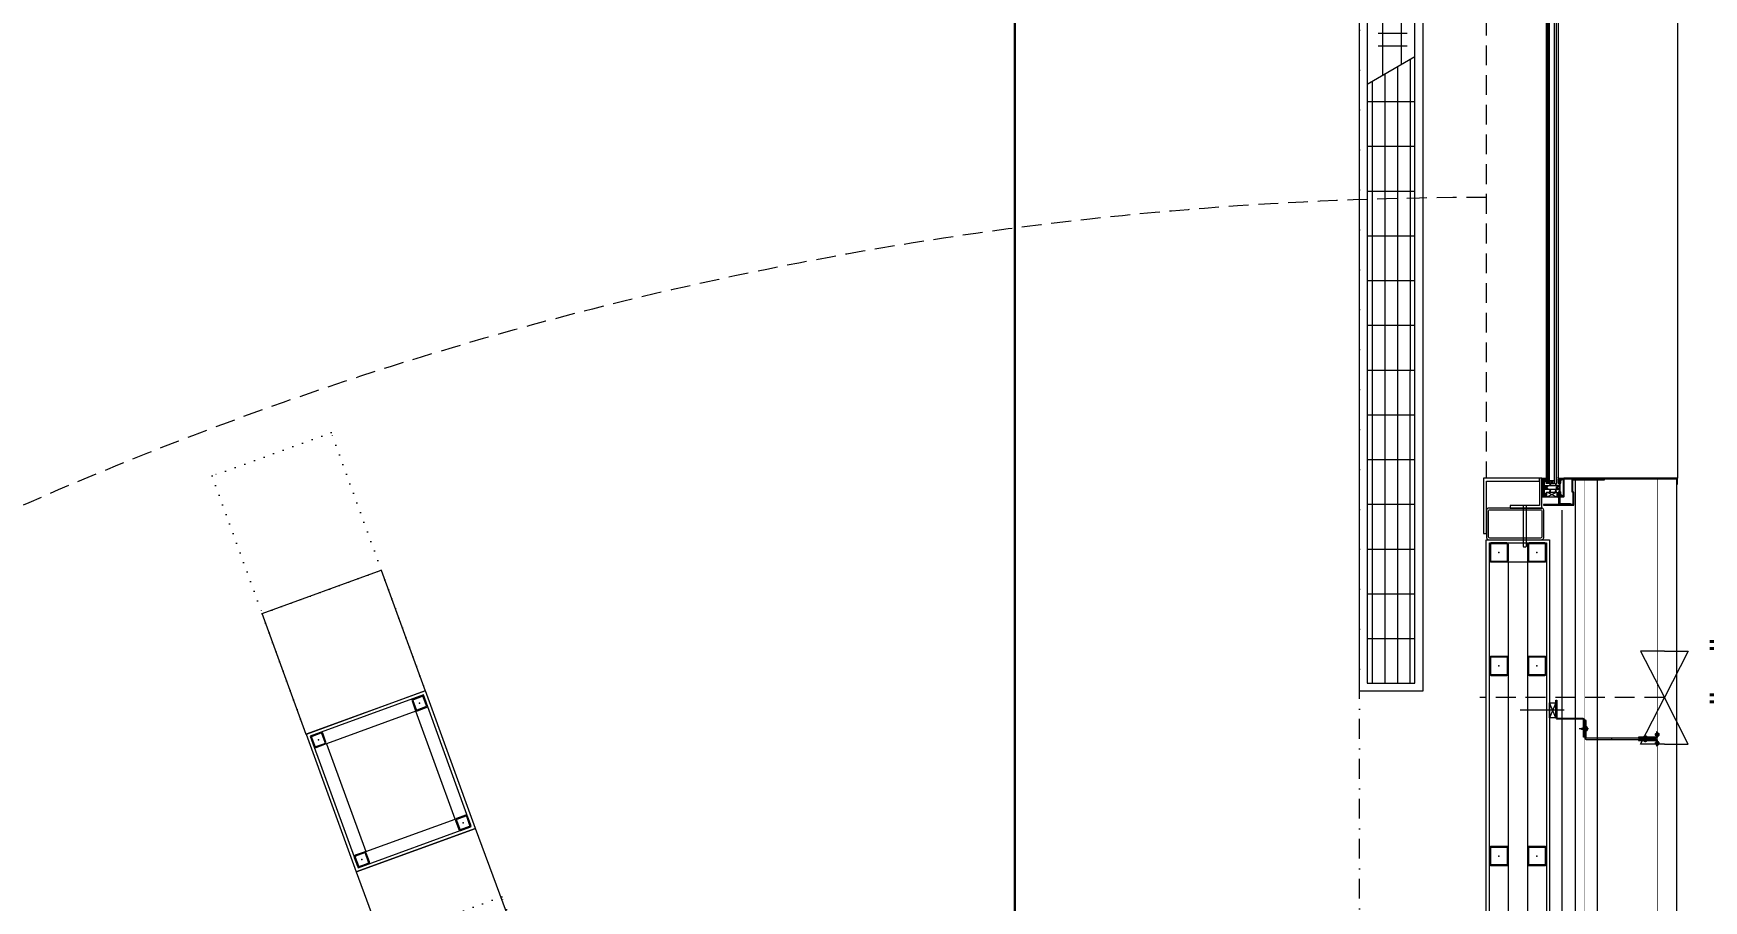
# Model space of a CAD drawing. Extents: x -2050 to 29725, y -1777 to 6820.
# Drawn here: x 10249 to 10776, y 774 to 1048 of the extents above; entities that cross this region are included whole.
import ezdxf

# ---------------------------------------------------------------- set-up
doc = ezdxf.new("R2010")
doc.units = 0
doc.header["$LTSCALE"] = 25
doc.header["$MEASUREMENT"] = 0
for name, pattern in [('DASHDOT2', [0.5, 0.25, -0.125, 0, -0.125]), ('DASHED2', [0.375, 0.25, -0.125]), ('DOT2', [0.125, 0, -0.125]), ('HIDDEN', [0.375, 0.25, -0.125])]:
    doc.linetypes.add(name, pattern=pattern)
doc.layers.get('0').update_dxf_attribs({"color": 9, "lineweight": 9})
for name, color, linetype, lineweight in [('06C', 9, 'Continuous', 9), ('06D', 9, 'Continuous', 9), ('10', 9, 'Continuous', 9), ('11', 9, 'Continuous', 9), ('15', 9, 'Continuous', 9), ('20', 9, 'DOT2', 9), ('21', 9, 'Continuous', 9), ('24', 9, 'DASHDOT2', 9), ('32', 9, 'Continuous', 9), ('33', 9, 'BATTING', 9), ('DATA YER', 30, 'Continuous', 30)]:
    doc.layers.add(name, color=color, linetype=linetype, lineweight=lineweight)
doc.styles.add('MuuM_TEXT-STANDART', font='ARIALN.TTF')
doc.linetypes.add('BATTING', pattern='A,0.0001,-0.1,[134,ltypeshp.shx,S=0.1,R=0,X=-0.1,Y=0],-0.2,[134,ltypeshp.shx,S=0.1,R=180,X=0.1,Y=0],-0.1', length=0.4001)

# ---------------------------------------------------------------- blocks, each defined once
blk = doc.blocks.new('p-konvektor_audi')
for p, q in [((250, 89.48), (0, 89.47)), ((250, 89.47), (0, 89.48)), ((0, 89.48), (0, 69.47)), ((199.29, 85.44), (2.49, 85.42)), ((16.61, 71.95), (16.6, 86.99)), ((30.73, 71.95), (30.72, 86.99)), ((44.85, 71.95), (44.84, 86.99)), ((58.96, 71.95), (58.96, 86.99)), ((73.08, 71.95), (73.08, 86.99)), ((87.2, 71.95), (87.2, 86.99)), ((101.32, 71.95), (101.32, 86.99)), ((115.44, 71.95), (115.44, 86.99)), ((129.56, 71.95), (129.56, 86.99)), ((143.68, 71.95), (143.68, 86.98)), ((157.8, 71.95), (157.8, 86.98)), ((171.92, 71.94), (171.92, 86.98)), ((186.04, 71.94), (186.04, 86.98)), ((191.48, 71.95), (200.19, 86.99)), ((203.55, 84.5), (203.55, 75.36)), ((207.52, 84.5), (207.52, 75.36)), ((211.5, 84.5), (211.5, 75.36)), ((215.48, 84.5), (215.48, 75.36)), ((219.45, 84.5), (219.45, 75.36)), ((223.43, 84.5), (223.43, 75.36)), ((250, 69.47), (250, 89.47)), ((196.99, 81.46), (2.49, 81.45)), ((242.21, 82.69), (197.7, 82.69)), ((242.21, 79.91), (242.21, 82.69)), ((194.68, 77.48), (2.49, 77.47)), ((227.1, 76.72), (194.25, 76.73)), ((0, 69.47), (250, 69.47)), ((192.38, 73.51), (2.49, 73.49))]:
    blk.add_line(p, q)
for points in [[(250, 89.47), (0, 89.47), (0, 69.47), (250, 69.47)], [(247.51, 86.99), (247.51, 71.95), (2.49, 71.95), (2.49, 86.99)]]:
    blk.add_lwpolyline(points, close=True)
for centre in [(230.28, 76.72), (242.21, 76.72)]:
    blk.add_circle(centre, 3.18)
blk = doc.blocks.new('Prf-40x40')
for points in [[(1.5, -2), (-1.5, -2, -0.414214), (-2, -1.5), (-2, 1.5, -0.414214), (-1.5, 2), (1.5, 2, -0.414214), (2, 1.5), (2, -1.5, -0.414214)], [(1.5, -1.7), (-1.5, -1.7, -0.414214), (-1.7, -1.5), (-1.7, 1.5, -0.414214), (-1.5, 1.7), (1.5, 1.7, -0.414214), (1.7, 1.5), (1.7, -1.5, -0.414214)]]:
    blk.add_lwpolyline(points, format="xyb", close=True)
blk.add_point((0, 0))
blk = doc.blocks.new('p-kolon-eğri-3')
blk.add_lwpolyline([(29.51, -35.57), (60.28, -9.97), (86.19, -41.15), (55.45, -66.74)], close=True)
at = {"layer": '06C'}
blk.add_lwpolyline([(115.72, -76.67), (84.96, -102.23), (129.46, -155.33), (160.36, -129.66), (115.72, -76.67)], close=True, dxfattribs=at)
at = {"layer": '06D'}
blk.add_lwpolyline([(62.48, -67.35), (85.61, -95.19), (108.68, -76.02), (85.56, -48.18)], close=True, dxfattribs=at)
at = {"layer": '11'}
for points in [[(55.44, -66.7), (84.96, -102.23), (115.72, -76.67), (86.21, -41.13)], [(56.85, -66.83), (85.09, -100.83), (114.31, -76.54), (86.08, -42.54)]]:
    blk.add_lwpolyline(points, close=True, dxfattribs=at)
at = {"layer": '20', "lineweight": 0}
for points in [[(0, 0), (29.51, -35.53), (60.28, -9.97), (30.77, 25.57)], [(100.08, -119.69), (129.6, -155.22), (160.36, -129.66), (130.85, -94.12)]]:
    blk.add_lwpolyline(points, close=True, dxfattribs=at)
for points in [[(60.28, -9.97), (86.21, -41.13)], [(29.49, -35.55), (55.43, -66.72)]]:
    blk.add_lwpolyline(points, dxfattribs=at)
at = {"layer": '10', "xscale": -0.9999999999999998, "rotation": 129.7265167688524}
for p in [(85.82, -45.36), (59.67, -67.09), (111.51, -76.27), (85.35, -98)]:
    blk.add_blockref('Prf-40x40', p, dxfattribs=at)
blk = doc.blocks.new('*U285')
at = {"layer": '15'}
for p, q in [((-1.47, -18.95), (-178.55, -18.95)), ((-1.47, -19.35), (-178.55, -19.35)), ((-1.47, -19.42), (-178.55, -19.42)), ((-1.47, -19.82), (-178.55, -19.82)), ((-1.47, -21.42), (-178.55, -21.42)), ((-1.47, -22.02), (-178.55, -22.02)), ((-1.47, -22.1), (-178.55, -22.1)), ((-1.47, -22.7), (-178.55, -22.7))]:
    blk.add_line(p, q, dxfattribs=at)
blk = doc.blocks.new('p-profil_bitis')
for p, q in [((-1.5, 2.16), (-3, 5.37)), ((-3, 2.16), (-1.5, 5.37)), ((1.2, 3.05), (2.2, 4.65)), ((2.2, 3.05), (1.2, 4.65))]:
    blk.add_line(p, q)
for points in [[(-2.9, 6.02), (-2.89, 6.01), (-2.88, 6), (-2.88, 6), (-2.87, 6), (-2.48, 6), (-2.47, 6), (-2.46, 6), (-2.46, 6.01), (-2.45, 6.02), (-2.43, 6.06), (-2.41, 6.08), (-2.4, 6.09), (-2.38, 6.09), (-2.37, 6.1), (-2.35, 6.09), (-2.33, 6.09), (-2.32, 6.08), (-2.3, 6.06), (-2.28, 6.01), (-2.27, 6.01), (-2.27, 6), (-2.26, 6), (-2.25, 6), (-1.76, 6), (-1.76, 5.49), (-1.76, 5.48), (-1.77, 5.47), (-1.77, 5.46), (-1.78, 5.46), (-1.79, 5.45), (-1.8, 5.45), (-1.81, 5.45), (-1.82, 5.46), (-1.83, 5.46), (-1.84, 5.47), (-1.89, 5.55), (-1.89, 5.56), (-1.9, 5.57), (-1.9, 5.57), (-1.91, 5.57), (-1.92, 5.57), (-1.93, 5.57), (-1.93, 5.56), (-1.94, 5.55), (-1.99, 5.46), (-1.99, 5.46), (-2, 5.46), (-2, 5.45), (-2.01, 5.45), (-2.02, 5.45), (-2.1, 5.45), (-2.11, 5.45), (-2.12, 5.45), (-2.12, 5.46), (-2.13, 5.46), (-2.13, 5.47), (-2.13, 5.47), (-2.14, 5.48), (-2.14, 5.5), (-2.23, 5.45), (-2.54, 5.45), (-2.62, 5.5), (-2.62, 5.48), (-2.63, 5.47), (-2.63, 5.46), (-2.63, 5.46), (-2.64, 5.45), (-2.65, 5.45), (-2.65, 5.45), (-2.74, 5.45), (-2.75, 5.45), (-2.76, 5.45), (-2.76, 5.46), (-2.77, 5.46), (-2.77, 5.46), (-2.82, 5.55), (-2.83, 5.56), (-2.83, 5.57), (-2.84, 5.57), (-2.85, 5.57), (-2.86, 5.57), (-2.86, 5.57), (-2.87, 5.56), (-2.87, 5.55), (-2.92, 5.47), (-2.93, 5.46), (-2.94, 5.46), (-2.95, 5.45), (-2.96, 5.45), (-2.97, 5.45), (-2.98, 5.46), (-2.99, 5.46), (-2.99, 5.47), (-3, 5.48), (-3, 5.49), (-3, 6.92), (-3, 6.93), (-3, 6.93), (-2.99, 6.94), (-2.99, 6.95), (-2.98, 6.95), (-2.97, 6.95), (-2.37, 6.95), (-2.36, 6.95), (-2.35, 6.95), (-2.35, 6.94), (-2.34, 6.93), (-2.34, 6.93), (-2.34, 6.92), (-2.34, 6.47), (-2.34, 6.44), (-2.32, 6.41), (-2.3, 6.38), (-2.28, 6.37), (-2.25, 6.35), (-2.22, 6.35), (-2.04, 6.35), (-2.03, 6.35), (-2.02, 6.35), (-2.01, 6.36), (-2, 6.37), (-1.99, 6.38), (-1.99, 6.39), (-1.99, 6.4), (-1.99, 6.54), (-2.05, 6.54), (-2.06, 6.54), (-2.08, 6.55), (-2.09, 6.55), (-2.09, 6.56), (-2.1, 6.58), (-2.1, 6.59), (-2.1, 6.6), (-2.1, 6.62), (-2.09, 6.63), (-2.08, 6.65), (-2.07, 6.66), (-2.05, 6.67), (-2.04, 6.68), (-2.02, 6.68), (-1.79, 6.68), (-1.78, 6.68), (-1.78, 6.68), (-1.77, 6.67), (-1.76, 6.66), (-1.76, 6.66), (-1.76, 6.65), (-1.76, 6.4), (-0.65, 6.4), (-0.62, 6.4), (-0.58, 6.39), (-0.56, 6.37), (-0.53, 6.35), (-0.51, 6.32), (-0.5, 6.28), (-0.5, 6.25), (-0.5, 2.04), (-0.5, 2.01), (-0.49, 1.99), (-0.47, 1.96), (-0.45, 1.94), (-0.42, 1.93), (-0.39, 1.92), (-0.36, 1.92), (-0.33, 1.93), (-0.31, 1.94), (-0.29, 1.96), (-0.27, 1.99), (-0.26, 2.01), (-0.25, 2.04), (-0.25, 2.25), (-0.25, 2.26), (-0.25, 2.26), (-0.25, 2.27), (-0.24, 2.28), (-0.23, 2.28), (-0.23, 2.28), (0.22, 2.28), (0.23, 2.28), (0.24, 2.28), (0.25, 2.27), (0.25, 2.26), (0.25, 2.26), (0.26, 2.25), (0.26, 2.04), (0.26, 2.01), (0.27, 1.99), (0.29, 1.96), (0.31, 1.94), (0.33, 1.93), (0.36, 1.92), (0.39, 1.92), (0.42, 1.93), (0.45, 1.94), (0.47, 1.96), (0.49, 1.99), (0.5, 2.01), (0.5, 2.04), (0.5, 6.25), (0.51, 6.29), (0.52, 6.33), (0.54, 6.36), (0.58, 6.38), (0.61, 6.4), (0.65, 6.4), (1.76, 6.4), (1.76, 6.65), (1.76, 6.66), (1.76, 6.66), (1.77, 6.67), (1.77, 6.67), (1.78, 6.68), (1.78, 6.68), (1.79, 6.68), (2.02, 6.68), (2.04, 6.68), (2.06, 6.67), (2.08, 6.66), (2.09, 6.64), (2.1, 6.62), (2.1, 6.6), (2.1, 6.59), (2.1, 6.58), (2.1, 6.57), (2.09, 6.56), (2.08, 6.55), (2.07, 6.54), (2.06, 6.54), (2.05, 6.54), (1.99, 6.54), (1.99, 6.4), (1.99, 6.39), (1.99, 6.38), (2, 6.37), (2.01, 6.36), (2.02, 6.35), (2.03, 6.35), (2.04, 6.35), (2.22, 6.35), (2.25, 6.35), (2.28, 6.37), (2.3, 6.38), (2.32, 6.41), (2.34, 6.44), (2.34, 6.47), (2.34, 6.92), (2.34, 6.93), (2.34, 6.93), (2.35, 6.94), (2.35, 6.95), (2.36, 6.95), (2.37, 6.95), (2.97, 6.95), (2.98, 6.95), (2.98, 6.95), (2.99, 6.94), (2.99, 6.94), (3, 6.93), (3, 6.93), (3, 6.92), (3, 5.49), (3, 5.48), (3, 5.47), (2.99, 5.46), (2.98, 5.46), (2.97, 5.45), (2.96, 5.45), (2.96, 5.45), (2.95, 5.45), (2.94, 5.46), (2.93, 5.46), (2.92, 5.47), (2.87, 5.55), (2.87, 5.56), (2.86, 5.57), (2.86, 5.57), (2.85, 5.57), (2.84, 5.57), (2.83, 5.57), (2.83, 5.56), (2.82, 5.55), (2.77, 5.46), (2.77, 5.46), (2.76, 5.46), (2.76, 5.45), (2.75, 5.45), (2.74, 5.45), (2.65, 5.45), (2.65, 5.45), (2.64, 5.45), (2.63, 5.46), (2.63, 5.46), (2.63, 5.47), (2.62, 5.48), (2.62, 5.5), (2.53, 5.45), (2.22, 5.45), (2.13, 5.5), (2.13, 5.48), (2.13, 5.47), (2.13, 5.47), (2.13, 5.46), (2.12, 5.46), (2.12, 5.45), (2.11, 5.45), (2.1, 5.45), (2.02, 5.45), (2.01, 5.45), (2, 5.45), (1.99, 5.46), (1.99, 5.46), (1.94, 5.55), (1.93, 5.56), (1.93, 5.57), (1.92, 5.57), (1.91, 5.57), (1.9, 5.57), (1.9, 5.57), (1.89, 5.56), (1.89, 5.55), (1.84, 5.47), (1.83, 5.46), (1.82, 5.46), (1.81, 5.45), (1.8, 5.45), (1.79, 5.45), (1.78, 5.46), (1.77, 5.46), (1.77, 5.47), (1.76, 5.48), (1.76, 5.49), (1.76, 6), (2.25, 6), (2.26, 6), (2.26, 6), (2.27, 6.01), (2.27, 6.01), (2.28, 6.01), (2.3, 6.06), (2.31, 6.07), (2.33, 6.09), (2.34, 6.09), (2.36, 6.1), (2.37, 6.1), (2.39, 6.09), (2.4, 6.09), (2.42, 6.07), (2.43, 6.06), (2.45, 6.02), (2.46, 6.01), (2.46, 6), (2.47, 6), (2.48, 6), (2.87, 6), (2.88, 6), (2.88, 6), (2.89, 6.01), (2.9, 6.02), (2.9, 6.02), (2.9, 6.03), (2.9, 6.04), (2.9, 6.05), (2.87, 6.1), (2.86, 6.11), (2.85, 6.11), (2.84, 6.12), (2.83, 6.12), (2.82, 6.12), (2.81, 6.12), (2.8, 6.11), (2.79, 6.11), (2.78, 6.1), (2.74, 6.02), (2.73, 6.01), (2.72, 6.01), (2.72, 6), (2.71, 6), (2.7, 6), (2.69, 6.01), (2.69, 6.01), (2.68, 6.02), (2.64, 6.1), (2.63, 6.11), (2.62, 6.11), (2.61, 6.12), (2.6, 6.12), (2.59, 6.12), (2.58, 6.12), (2.57, 6.11), (2.56, 6.11), (2.55, 6.1), (2.51, 6.02), (2.5, 6.01), (2.5, 6.01), (2.49, 6), (2.48, 6), (2.48, 6), (2.47, 6), (2.46, 6.01), (2.46, 6.01), (2.45, 6.02), (2.41, 6.1), (2.4, 6.11), (2.39, 6.11), (2.38, 6.12), (2.37, 6.12), (2.36, 6.12), (2.35, 6.12), (2.34, 6.11), (2.33, 6.11), (2.32, 6.1), (2.28, 6.02), (2.27, 6.01), (2.26, 6.01), (2.26, 6), (2.25, 6), (2.24, 6), (2.24, 6.01), (2.23, 6.01), (2.22, 6.02), (2.18, 6.1), (2.17, 6.11), (2.16, 6.11), (2.15, 6.12), (2.14, 6.12), (2.13, 6.12), (2.12, 6.12), (2.11, 6.11), (2.1, 6.11), (2.09, 6.1), (2.05, 6.02), (2.04, 6.01), (2.03, 6.01), (2.03, 6), (2.02, 6), (2.01, 6), (2.01, 6.01), (2, 6.01), (1.99, 6.02), (1.95, 6.1), (1.94, 6.11), (1.93, 6.11), (1.92, 6.12), (1.91, 6.12), (1.9, 6.12), (1.89, 6.12), (1.88, 6.11), (1.87, 6.11), (1.86, 6.1), (1.82, 6.02), (1.81, 6.01), (1.81, 6.01), (1.8, 6), (1.79, 6), (1.78, 6), (1.77, 6.01), (1.77, 6.01), (1.76, 6.02), (1.76, 6.02), (1.76, 6.03), (1.76, 6.17), (1.76, 6.18), (1.76, 6.19), (1.75, 6.19), (1.74, 6.2), (1.74, 6.2), (1.73, 6.2), (0.8, 6.2), (0.8, 6.23), (0.79, 6.25), (0.77, 6.27), (0.76, 6.28), (0.73, 6.3), (0.71, 6.3), (0.68, 6.3), (0.66, 6.29), (0.64, 6.28), (0.62, 6.26), (0.61, 6.24), (0.6, 6.22), (0.6, 6.2), (0.6, 6.17), (0.61, 6.15), (0.63, 6.13), (0.65, 6.12), (0.65, 4.3), (1.25, 4.41), (1.26, 4.41), (1.27, 4.4), (1.28, 4.4), (1.29, 4.39), (1.3, 4.38), (1.3, 4.38), (1.3, 4.37), (1.3, 4.36), (1.29, 4.35), (1.29, 4.34), (1.28, 4.33), (1.27, 4.33), (0.65, 4.15), (0.65, 2.51), (1.25, 2.62), (1.26, 2.62), (1.27, 2.61), (1.28, 2.61), (1.29, 2.6), (1.3, 2.59), (1.3, 2.59), (1.3, 2.58), (1.3, 2.57), (1.29, 2.56), (1.29, 2.55), (1.28, 2.54), (1.27, 2.54), (0.64, 2.36), (0.62, 2.35), (0.6, 2.33), (0.59, 2.32), (0.58, 2.3), (0.58, 2.28), (0.58, 1.97), (0.7, 1.97), (0.7, 1.83), (0.26, 1.83), (0.14, 1.95), (0.14, 2.05), (0.14, 2.06), (0.14, 2.06), (0.13, 2.07), (0.13, 2.07), (0.12, 2.08), (0.12, 2.08), (0.11, 2.08), (-0.11, 2.08), (-0.12, 2.08), (-0.12, 2.08), (-0.13, 2.07), (-0.13, 2.07), (-0.14, 2.06), (-0.14, 2.06), (-0.14, 2.05), (-0.14, 1.95), (-0.26, 1.83), (-0.7, 1.83), (-0.7, 1.97), (-0.58, 1.97), (-0.58, 2.28), (-0.58, 2.3), (-0.59, 2.32), (-0.6, 2.34), (-0.62, 2.35), (-0.64, 2.36), (-1.27, 2.54), (-1.28, 2.54), (-1.29, 2.55), (-1.29, 2.56), (-1.3, 2.57), (-1.3, 2.58), (-1.3, 2.59), (-1.3, 2.59), (-1.29, 2.6), (-1.28, 2.61), (-1.27, 2.61), (-1.26, 2.62), (-1.25, 2.62), (-0.65, 2.51), (-0.65, 4.15), (-1.27, 4.33), (-1.28, 4.33), (-1.29, 4.34), (-1.29, 4.35), (-1.3, 4.36), (-1.3, 4.37), (-1.3, 4.38), (-1.3, 4.38), (-1.29, 4.39), (-1.28, 4.4), (-1.27, 4.4), (-1.26, 4.41), (-1.25, 4.41), (-0.65, 4.3), (-0.65, 6.12), (-0.63, 6.13), (-0.61, 6.15), (-0.6, 6.17), (-0.6, 6.2), (-0.6, 6.22), (-0.61, 6.24), (-0.62, 6.26), (-0.64, 6.28), (-0.66, 6.29), (-0.68, 6.3), (-0.71, 6.3), (-0.73, 6.3), (-0.76, 6.28), (-0.77, 6.27), (-0.79, 6.25), (-0.8, 6.23), (-0.8, 6.2), (-1.73, 6.2), (-1.74, 6.2), (-1.74, 6.2), (-1.75, 6.19), (-1.76, 6.19), (-1.76, 6.18), (-1.76, 6.17), (-1.76, 6.03), (-1.76, 6.02), (-1.76, 6.02), (-1.77, 6.01), (-1.78, 6.01), (-1.78, 6), (-1.79, 6), (-1.8, 6), (-1.81, 6.01), (-1.81, 6.01), (-1.82, 6.02), (-1.86, 6.1), (-1.87, 6.11), (-1.88, 6.11), (-1.89, 6.12), (-1.9, 6.12), (-1.91, 6.12), (-1.92, 6.12), (-1.93, 6.11), (-1.94, 6.11), (-1.95, 6.1), (-1.99, 6.02), (-2, 6.01), (-2.01, 6.01), (-2.01, 6), (-2.02, 6), (-2.03, 6), (-2.03, 6.01), (-2.04, 6.01), (-2.05, 6.02), (-2.09, 6.1), (-2.1, 6.11), (-2.11, 6.11), (-2.12, 6.12), (-2.13, 6.12), (-2.14, 6.12), (-2.15, 6.12), (-2.16, 6.11), (-2.17, 6.11), (-2.18, 6.1), (-2.22, 6.02), (-2.23, 6.01), (-2.24, 6.01), (-2.24, 6), (-2.25, 6), (-2.26, 6), (-2.26, 6.01), (-2.27, 6.01), (-2.28, 6.02), (-2.32, 6.1), (-2.33, 6.11), (-2.34, 6.11), (-2.35, 6.12), (-2.36, 6.12), (-2.37, 6.12), (-2.38, 6.12), (-2.39, 6.11), (-2.4, 6.11), (-2.41, 6.1), (-2.45, 6.02), (-2.46, 6.01), (-2.46, 6.01), (-2.47, 6), (-2.48, 6), (-2.48, 6), (-2.49, 6), (-2.5, 6.01), (-2.5, 6.01), (-2.51, 6.02), (-2.55, 6.1), (-2.56, 6.11), (-2.57, 6.11), (-2.58, 6.12), (-2.59, 6.12), (-2.6, 6.12), (-2.61, 6.12), (-2.62, 6.11), (-2.63, 6.11), (-2.64, 6.1), (-2.68, 6.02), (-2.69, 6.01), (-2.69, 6.01), (-2.7, 6), (-2.71, 6), (-2.72, 6), (-2.73, 6.01), (-2.73, 6.01), (-2.74, 6.02), (-2.78, 6.1), (-2.79, 6.11), (-2.8, 6.11), (-2.81, 6.12), (-2.82, 6.12), (-2.83, 6.12), (-2.84, 6.12), (-2.85, 6.11), (-2.86, 6.11), (-2.87, 6.1), (-2.9, 6.05), (-2.9, 6.04), (-2.9, 6.03)], [(-3, 5.37), (-1.5, 5.37), (-1.5, 2.16), (-3, 2.16)], [(-2.81, 6.34), (-2.81, 6.33), (-2.8, 6.33), (-2.8, 6.32), (-2.79, 6.32), (-2.78, 6.32), (-2.56, 6.32), (-2.55, 6.32), (-2.55, 6.32), (-2.54, 6.33), (-2.54, 6.33), (-2.53, 6.34), (-2.53, 6.34), (-2.53, 6.35), (-2.53, 6.77), (-2.53, 6.78), (-2.53, 6.78), (-2.54, 6.79), (-2.54, 6.79), (-2.55, 6.8), (-2.55, 6.8), (-2.56, 6.8), (-2.78, 6.8), (-2.79, 6.8), (-2.79, 6.8), (-2.8, 6.79), (-2.8, 6.79), (-2.81, 6.78), (-2.81, 6.77)], [(-2.68, 5.61), (-2.67, 5.59), (-2.67, 5.58), (-2.65, 5.58), (-2.64, 5.57), (-2.63, 5.57), (-2.62, 5.57), (-2.62, 5.53), (-2.58, 5.57), (-2.17, 5.57), (-2.14, 5.53), (-2.14, 5.57), (-2.13, 5.57), (-2.12, 5.57), (-2.11, 5.57), (-2.1, 5.58), (-2.09, 5.59), (-2.08, 5.6), (-2.08, 5.61), (-2.08, 5.62), (-2.08, 5.68), (-2.21, 5.81), (-2.55, 5.81), (-2.68, 5.68), (-2.68, 5.62)], [(2.13, 5.57), (2.13, 5.53), (2.17, 5.57), (2.58, 5.57), (2.62, 5.53), (2.62, 5.57), (2.63, 5.57), (2.64, 5.57), (2.65, 5.57), (2.66, 5.58), (2.67, 5.59), (2.68, 5.6), (2.68, 5.61), (2.68, 5.62), (2.68, 5.68), (2.55, 5.81), (2.21, 5.81), (2.08, 5.68), (2.08, 5.62), (2.08, 5.61), (2.08, 5.6), (2.09, 5.59), (2.1, 5.58), (2.11, 5.57), (2.12, 5.57)], [(2.53, 6.35), (2.53, 6.34), (2.54, 6.33), (2.54, 6.33), (2.55, 6.32), (2.55, 6.32), (2.56, 6.32), (2.78, 6.32), (2.79, 6.32), (2.79, 6.32), (2.8, 6.33), (2.81, 6.33), (2.81, 6.34), (2.81, 6.35), (2.81, 6.77), (2.81, 6.78), (2.81, 6.78), (2.8, 6.79), (2.8, 6.79), (2.79, 6.8), (2.79, 6.8), (2.78, 6.8), (2.56, 6.8), (2.55, 6.8), (2.55, 6.8), (2.54, 6.79), (2.54, 6.79), (2.53, 6.78), (2.53, 6.77)], [(2.85, 0.85), (2.85, 1), (2.77, 1.14), (2.89, 1.5), (3, 1.5), (3, 0.1), (2.9, 0), (-2.9, 0), (-3, 0.1), (-3, 1.5), (-2.89, 1.5), (-2.77, 1.14), (-2.85, 0.99), (-2.85, 0.85), (-2.87, 0.85), (-2.87, 0.5), (-2.82, 0.45), (-2.47, 0.45), (-2.47, 0.37), (-2.52, 0.32), (-2.82, 0.32), (-2.87, 0.27), (-2.87, 0.18), (-2.82, 0.13), (2.82, 0.13), (2.87, 0.18), (2.87, 0.27), (2.82, 0.32), (2.52, 0.32), (2.47, 0.37), (2.47, 0.45), (2.82, 0.45), (2.87, 0.5), (2.87, 0.85)], [(-2.8, 0.99), (-2.69, 0.82), (-2.63, 0.73), (-2.54, 0.57), (-2.5, 0.55), (-2.47, 0.56), (-2.45, 0.6), (-2.45, 0.85), (-2.4, 0.9), (-1.53, 0.9), (-1.42, 0.94), (-1.38, 1.05), (-1.38, 1.13), (-1.33, 1.18), (-0.02, 1.18), (-0.01, 1.2), (0.01, 1.2), (0.03, 1.18), (1.33, 1.18), (1.38, 1.13), (1.38, 1.05), (1.42, 0.94), (1.53, 0.9), (2.4, 0.9), (2.45, 0.85), (2.45, 0.6), (2.47, 0.56), (2.5, 0.55), (2.54, 0.57), (2.63, 0.73), (2.8, 0.99), (2.78, 1.04), (2.71, 1.07), (2.7, 1.11), (2.7, 1.13), (2.8, 1.5), (2.48, 1.5), (2.4, 1.42), (2.4, 1.36), (2.52, 1.36), (2.52, 1.2), (2.42, 1.1), (1.58, 1.1), (1.58, 1.36), (1.7, 1.36), (1.7, 1.42), (1.62, 1.5), (-1.62, 1.5), (-1.7, 1.42), (-1.7, 1.36), (-1.58, 1.36), (-1.58, 1.1), (-2.42, 1.1), (-2.52, 1.2), (-2.52, 1.36), (-2.4, 1.36), (-2.4, 1.42), (-2.48, 1.5), (-2.8, 1.5), (-2.7, 1.13), (-2.7, 1.11), (-2.71, 1.07), (-2.78, 1.03)], [(1.2, 3.05), (1.2, 4.65), (2.2, 4.65), (2.2, 3.05)]]:
    blk.add_lwpolyline(points, close=True)
for points in [[(0.35, 6.5), (0.3, 6.68), (0.2, 6.79), (0.02, 6.85), (-0.16, 6.81), (-0.3, 6.68), (-0.35, 6.5), (-0.35, 6.55), (-0.36, 6.6), (-0.37, 6.65), (-0.39, 6.69), (-0.42, 6.74), (-0.45, 6.78), (-0.48, 6.82), (-0.52, 6.85), (-0.56, 6.88), (-0.6, 6.9), (-0.65, 6.92), (-0.7, 6.94), (-0.75, 6.95), (-0.8, 6.95), (-1.4, 6.95), (-1.54, 6.89), (-1.6, 6.85), (-2.1, 6.85), (-2.25, 6.78), (-2.3, 6.65), (-2.3, 6.6), (-2.25, 6.47), (-2.14, 6.4), (-2.04, 6.39), (-2.01, 6.53), (-2.11, 6.55), (-2.15, 6.6), (-2.15, 6.65), (-2.1, 6.7), (-1.6, 6.7), (-1.46, 6.76), (-1.4, 6.8), (-0.8, 6.8), (-0.64, 6.75), (-0.55, 6.66), (-0.5, 6.5), (-0.5, 5.15), (-0.4, 5.01), (-0.27, 5.02), (-0.2, 5.17), (-0.25, 5.2), (-0.2, 5.23), (-0.2, 5.35), (-0.25, 5.38), (-0.2, 5.41), (-0.2, 5.53), (-0.25, 5.56), (-0.2, 5.59), (-0.2, 5.71), (-0.25, 5.74), (-0.2, 5.77), (-0.2, 5.89), (-0.25, 5.92), (-0.2, 5.95), (-0.2, 6.07), (-0.25, 6.1), (-0.2, 6.13), (-0.2, 6.25), (-0.25, 6.28), (-0.2, 6.31), (-0.2, 6.5), (-0.12, 6.66), (0.02, 6.7), (0.12, 6.66), (0.2, 6.5), (0.2, 6.4), (0.25, 6.37), (0.2, 6.34), (0.2, 6.22), (0.25, 6.19), (0.2, 6.16), (0.2, 6.04), (0.25, 6.01), (0.2, 5.98), (0.2, 5.86), (0.25, 5.83), (0.2, 5.8), (0.2, 5.68), (0.25, 5.65), (0.2, 5.62), (0.2, 5.5), (0.25, 5.47), (0.2, 5.44), (0.2, 5.32), (0.25, 5.29), (0.2, 5.26), (0.2, 5.15), (0.3, 5.01), (0.4, 5.01), (0.5, 5.15), (0.5, 6.5), (0.55, 6.66), (0.64, 6.75), (0.8, 6.8), (1.4, 6.8), (1.46, 6.76), (1.6, 6.7), (2.1, 6.7), (2.15, 6.65), (2.15, 6.6), (2.11, 6.55), (2.01, 6.53), (2.04, 6.39), (2.13, 6.4), (2.25, 6.47), (2.3, 6.6), (2.3, 6.65), (2.23, 6.8), (2.1, 6.85), (1.6, 6.85), (1.54, 6.89), (1.4, 6.95), (0.8, 6.95), (0.75, 6.95), (0.7, 6.94), (0.65, 6.92), (0.61, 6.9), (0.56, 6.88), (0.52, 6.85), (0.48, 6.82), (0.45, 6.78), (0.42, 6.74), (0.4, 6.69), (0.38, 6.65), (0.36, 6.6), (0.35, 6.55), (0.35, 6.5), (0.35, 5.15)], [(-0.35, 6.5), (-0.35, 5.15)]]:
    blk.add_lwpolyline(points)
for points in [[(-1.77, 1.34, -10), (-1.77, 1.49, -10), (-1.76, 1.51, -10), (-1.73, 1.52, -10), (-1.64, 1.5, -10), (-1.48, 1.5, -10), (-1.48, 1.74, -10), (-1.52, 1.81, -10), (-1.54, 1.83, -10), (-1.57, 1.81, -10), (-1.62, 1.73, -10), (-1.65, 1.71, -10), (-1.69, 1.73, -10), (-1.74, 1.81, -10), (-1.77, 1.83, -10), (-1.79, 1.81, -10), (-1.84, 1.73, -10), (-1.88, 1.71, -10), (-1.91, 1.73, -10), (-1.96, 1.81, -10), (-1.99, 1.83, -10), (-2.01, 1.81, -10), (-2.06, 1.73, -10), (-2.09, 1.71, -10), (-2.13, 1.73, -10), (-2.18, 1.81, -10), (-2.2, 1.83, -10), (-2.23, 1.81, -10), (-2.28, 1.73, -10), (-2.31, 1.71, -10), (-2.35, 1.73, -10), (-2.4, 1.81, -10), (-2.42, 1.83, -10), (-2.45, 1.81, -10), (-2.5, 1.73, -10), (-2.53, 1.71, -10), (-2.57, 1.73, -10), (-2.62, 1.81, -10), (-2.64, 1.83, -10), (-2.67, 1.81, -10), (-2.74, 1.69, -10), (-2.86, 1.65, -10), (-2.95, 1.78, -10), (-3.09, 1.83, -10), (-3.21, 1.83, -10), (-3.23, 1.82, -10), (-3.24, 1.79, -10), (-3.23, 1.78, -10), (-3.14, 1.76, -10), (-3.02, 1.69, -10), (-2.98, 1.62, -10), (-2.98, 1.5, -10), (-2.55, 1.5, -10), (-2.46, 1.52, -10), (-2.45, 1.52, -10), (-2.44, 1.52, -10), (-2.43, 1.49, -10), (-2.43, 1.34, -10), (-2.54, 1.34, -10), (-2.54, 1.31, -10), (-2.38, 1.16, -10), (-2.34, 1.14, -10), (-2.22, 1.2, -10), (-1.97, 1.2, -10), (-1.86, 1.14, -10), (-1.8, 1.16, -10), (-1.66, 1.31, -10), (-1.66, 1.34, -10), (-1.77, 1.34, -10)], [(-1.89, 1.35, -10), (-1.93, 1.31, -10), (-2.26, 1.31, -10), (-2.31, 1.35, -10), (-2.31, 1.47, -10), (-2.26, 1.51, -10), (-1.93, 1.51, -10), (-1.89, 1.47, -10), (-1.89, 1.46, -10), (-1.89, 1.35, -10)], [(1.76, 1.34, -10), (1.76, 1.49, -10), (1.76, 1.51, -10), (1.73, 1.52, -10), (1.64, 1.5, -10), (1.48, 1.5, -10), (1.48, 1.74, -10), (1.52, 1.81, -10), (1.54, 1.83, -10), (1.57, 1.81, -10), (1.62, 1.73, -10), (1.65, 1.71, -10), (1.69, 1.73, -10), (1.74, 1.81, -10), (1.76, 1.83, -10), (1.79, 1.81, -10), (1.84, 1.73, -10), (1.88, 1.71, -10), (1.91, 1.73, -10), (1.96, 1.81, -10), (1.99, 1.83, -10), (2.01, 1.81, -10), (2.06, 1.73, -10), (2.09, 1.71, -10), (2.13, 1.73, -10), (2.18, 1.81, -10), (2.2, 1.83, -10), (2.23, 1.81, -10), (2.28, 1.73, -10), (2.31, 1.71, -10), (2.35, 1.73, -10), (2.4, 1.81, -10), (2.42, 1.83, -10), (2.45, 1.81, -10), (2.5, 1.73, -10), (2.53, 1.71, -10), (2.57, 1.73, -10), (2.62, 1.81, -10), (2.64, 1.83, -10), (2.67, 1.81, -10), (2.74, 1.69, -10), (2.86, 1.65, -10), (2.95, 1.78, -10), (3.09, 1.83, -10), (3.21, 1.83, -10), (3.23, 1.82, -10), (3.24, 1.79, -10), (3.23, 1.78, -10), (3.14, 1.76, -10), (3.02, 1.69, -10), (2.98, 1.62, -10), (2.98, 1.5, -10), (2.55, 1.5, -10), (2.46, 1.52, -10), (2.45, 1.52, -10), (2.44, 1.52, -10), (2.42, 1.49, -10), (2.42, 1.34, -10), (2.53, 1.34, -10), (2.53, 1.31, -10), (2.38, 1.16, -10), (2.34, 1.14, -10), (2.22, 1.2, -10), (1.97, 1.2, -10), (1.86, 1.14, -10), (1.8, 1.16, -10), (1.65, 1.31, -10), (1.65, 1.34, -10), (1.76, 1.34, -10)], [(1.88, 1.35, -10), (1.93, 1.31, -10), (2.26, 1.31, -10), (2.3, 1.35, -10), (2.3, 1.47, -10), (2.26, 1.51, -10), (1.93, 1.51, -10), (1.89, 1.47, -10), (1.88, 1.46, -10), (1.88, 1.35, -10)]]:
    blk.add_polyline3d(points)
blk = doc.blocks.new('p- alum kaplama profil')
at = {"lineweight": 13}
blk.add_lwpolyline([(7.12, 12.59), (7.12, 26.49)], dxfattribs=at)
at = {"lineweight": 5}
blk.add_lwpolyline([(9.44, 15.16), (4.79, 15.16), (4.79, 17.16), (9.44, 17.16)], close=True, dxfattribs=at)
for points in [[(4.79, 15.16), (9.44, 17.16)], [(9.44, 15.16), (4.79, 17.16)]]:
    blk.add_lwpolyline(points, dxfattribs=at)
at = {"lineweight": 18}
blk.add_lwpolyline([(4.09, 6.16), (-1.41, 6.16), (-1.41, 6.46), (4.09, 6.46, 0.414214), (4.29, 6.66), (4.29, 14.66, -0.414214), (4.79, 15.16), (10.29, 15.16), (10.29, 14.86), (4.79, 14.86, 0.414214), (4.59, 14.66), (4.59, 6.66, -0.414214)], format="xyb", close=True, dxfattribs=at)
blk.add_lwpolyline([(-2.06, 5.56), (-2.06, -2.34), (-2.06, -15.69), (-1.66, -15.69), (-1.66, -2.34), (-1.66, 5.56), (-1.66, 5.56), (-1.66, 5.57), (-1.66, 5.57), (-1.66, 5.58), (-1.66, 5.58), (-1.65, 5.59), (-1.65, 5.59), (-1.65, 5.59), (-1.65, 5.6), (-1.65, 5.6), (-1.64, 5.61), (-1.64, 5.61), (-1.64, 5.62), (-1.64, 5.62), (-1.63, 5.62), (-1.63, 5.63), (-1.63, 5.63), (-1.62, 5.63), (-1.62, 5.64), (-1.61, 5.64), (-1.61, 5.64), (-1.61, 5.64), (-1.6, 5.65), (-1.6, 5.65), (-1.59, 5.65), (-1.59, 5.65), (-1.58, 5.65), (-1.58, 5.65), (-1.57, 5.66), (-1.57, 5.66), (-1.56, 5.66), (-1.56, 5.66), (3.94, 5.66), (3.94, 6.06), (-1.56, 6.06), (-1.58, 6.06), (-1.61, 6.05), (-1.63, 6.05), (-1.66, 6.05), (-1.68, 6.04), (-1.7, 6.03), (-1.73, 6.03), (-1.75, 6.02), (-1.77, 6.01), (-1.79, 6), (-1.82, 5.99), (-1.84, 5.97), (-1.86, 5.96), (-1.88, 5.94), (-1.89, 5.93), (-1.91, 5.91), (-1.93, 5.89), (-1.95, 5.87), (-1.96, 5.85), (-1.97, 5.83), (-1.99, 5.81), (-2, 5.79), (-2.01, 5.77), (-2.02, 5.75), (-2.03, 5.72), (-2.04, 5.7), (-2.04, 5.68), (-2.05, 5.65), (-2.05, 5.63), (-2.06, 5.61), (-2.06, 5.58)], close=True)
blk.add_lwpolyline([(-1.66, -2.34), (-2.06, -2.34)])
for points in [[(-2.36, -10.84), (-2.36, -16.39), (-2.36, -16.39, -0.414214), (-2.51, -16.54), (-2.51, -16.54), (-4.06, -16.54), (-4.06, -16.84), (-2.51, -16.84), (-2.51, -16.84, 0.414214), (-2.06, -16.39), (-2.06, -10.84)], [(-1.36, -10.84), (-1.66, -10.84), (-1.66, -16.39, 0.414214), (-1.21, -16.84), (-1.21, -16.84), (0.34, -16.84), (0.34, -16.54), (-1.21, -16.54), (-1.21, -16.54, -0.414214), (-1.36, -16.39), (-1.36, -16.39)]]:
    blk.add_lwpolyline(points, format="xyb", close=True)
for points in [[(0.67, 5.66, -10), (1.91, 5.66, -10)], [(0.67, 5.66, -10), (0.67, 5.64, -10), (0.67, 5.62, -10), (0.67, 5.6, -10), (0.68, 5.58, -10), (0.68, 5.56, -10), (0.69, 5.54, -10), (0.69, 5.52, -10), (0.7, 5.5, -10), (0.7, 5.48, -10), (0.71, 5.46, -10), (0.72, 5.45, -10), (0.73, 5.43, -10), (0.74, 5.41, -10), (0.75, 5.4, -10), (0.76, 5.38, -10), (0.77, 5.36, -10), (0.79, 5.35, -10), (0.8, 5.33, -10), (0.81, 5.32, -10), (0.83, 5.31, -10), (0.84, 5.29, -10), (0.86, 5.28, -10), (0.87, 5.27, -10), (0.89, 5.26, -10), (0.91, 5.25, -10), (0.92, 5.24, -10), (0.94, 5.23, -10), (0.96, 5.22, -10), (0.98, 5.21, -10), (1, 5.21, -10), (1.02, 5.2, -10), (1.03, 5.2, -10)], [(0.96, 5.66, -10), (0.97, 5.66, -10), (0.97, 5.66, -10), (0.97, 5.66, -10), (0.98, 5.66, -10), (0.98, 5.66, -10), (0.99, 5.66, -10), (0.99, 5.66, -10), (1, 5.66, -10), (1, 5.67, -10), (1, 5.67, -10), (1.01, 5.67, -10), (1.01, 5.67, -10), (1.01, 5.67, -10), (1.02, 5.68, -10), (1.02, 5.68, -10), (1.02, 5.68, -10), (1.03, 5.69, -10), (1.03, 5.69, -10), (1.03, 5.69, -10), (1.04, 5.7, -10), (1.04, 5.7, -10), (1.04, 5.7, -10), (1.04, 5.71, -10), (1.04, 5.71, -10), (1.05, 5.72, -10), (1.05, 5.72, -10), (1.05, 5.72, -10), (1.05, 5.73, -10), (1.05, 5.73, -10), (1.05, 5.74, -10), (1.05, 5.74, -10), (1.05, 5.75, -10)], [(1.61, 6.87, -10), (0.98, 6.96, -10)], [(1.33, 5.85, -10), (0.98, 5.88, -10)], [(1.56, 7.05, -10), (1.02, 7.13, -10)], [(1.05, 6.91, -10), (1.29, 7.56, -10)], [(1.05, 5.83, -10), (1.05, 6.01, -10)], [(1.05, 5.75, -10), (1.05, 5.83, -10)], [(1.29, 4.93, -10), (1.29, 7.8, -10)], [(1.53, 6.82, -10), (1.29, 7.56, -10)], [(1.29, 6.16, -10), (1.29, 6.26, -10)], [(1.53, 5.75, -10), (1.53, 5.92, -10)], [(1.53, 5.75, -10), (1.53, 5.74, -10), (1.53, 5.74, -10), (1.53, 5.73, -10), (1.53, 5.73, -10), (1.53, 5.72, -10), (1.54, 5.72, -10), (1.54, 5.72, -10), (1.54, 5.71, -10), (1.54, 5.71, -10), (1.54, 5.7, -10), (1.54, 5.7, -10), (1.55, 5.7, -10), (1.55, 5.69, -10), (1.55, 5.69, -10), (1.55, 5.69, -10), (1.56, 5.68, -10), (1.56, 5.68, -10), (1.56, 5.68, -10), (1.57, 5.67, -10), (1.57, 5.67, -10), (1.58, 5.67, -10), (1.58, 5.67, -10), (1.58, 5.67, -10), (1.59, 5.66, -10), (1.59, 5.66, -10), (1.6, 5.66, -10), (1.6, 5.66, -10), (1.6, 5.66, -10), (1.61, 5.66, -10), (1.61, 5.66, -10), (1.62, 5.66, -10), (1.62, 5.66, -10)], [(1.55, 5.2, -10), (1.57, 5.2, -10), (1.59, 5.21, -10), (1.6, 5.21, -10), (1.62, 5.22, -10), (1.64, 5.23, -10), (1.66, 5.24, -10), (1.68, 5.25, -10), (1.69, 5.26, -10), (1.71, 5.27, -10), (1.73, 5.28, -10), (1.74, 5.29, -10), (1.76, 5.31, -10), (1.77, 5.32, -10), (1.78, 5.33, -10), (1.8, 5.35, -10), (1.81, 5.36, -10), (1.82, 5.38, -10), (1.83, 5.4, -10), (1.84, 5.41, -10), (1.85, 5.43, -10), (1.86, 5.45, -10), (1.87, 5.46, -10), (1.88, 5.48, -10), (1.89, 5.5, -10), (1.89, 5.52, -10), (1.9, 5.54, -10), (1.9, 5.56, -10), (1.9, 5.58, -10), (1.91, 5.6, -10), (1.91, 5.62, -10), (1.91, 5.64, -10), (1.91, 5.66, -10)], [(1.03, 5.2, -10), (1.04, 5.2, -10), (1.05, 5.19, -10), (1.05, 5.19, -10), (1.06, 5.19, -10), (1.06, 5.19, -10), (1.07, 5.19, -10), (1.07, 5.19, -10), (1.08, 5.19, -10), (1.08, 5.19, -10), (1.09, 5.19, -10), (1.09, 5.18, -10), (1.1, 5.18, -10), (1.1, 5.18, -10), (1.11, 5.18, -10), (1.11, 5.18, -10), (1.12, 5.18, -10), (1.12, 5.18, -10), (1.13, 5.18, -10), (1.13, 5.18, -10), (1.14, 5.18, -10), (1.15, 5.18, -10), (1.15, 5.18, -10), (1.16, 5.17, -10), (1.16, 5.17, -10), (1.17, 5.17, -10), (1.17, 5.17, -10), (1.18, 5.17, -10), (1.18, 5.17, -10), (1.19, 5.17, -10), (1.19, 5.17, -10), (1.2, 5.17, -10), (1.2, 5.17, -10)], [(1.2, 5.17, -10), (1.2, 5.2, -10)], [(1.38, 5.2, -10), (1.2, 5.2, -10)], [(1.38, 5.17, -10), (1.38, 5.2, -10)], [(1.38, 5.17, -10), (1.38, 5.17, -10), (1.39, 5.17, -10), (1.39, 5.17, -10), (1.4, 5.17, -10), (1.41, 5.17, -10), (1.41, 5.17, -10), (1.42, 5.17, -10), (1.42, 5.17, -10), (1.43, 5.17, -10), (1.43, 5.18, -10), (1.44, 5.18, -10), (1.44, 5.18, -10), (1.45, 5.18, -10), (1.45, 5.18, -10), (1.46, 5.18, -10), (1.46, 5.18, -10), (1.47, 5.18, -10), (1.47, 5.18, -10), (1.48, 5.18, -10), (1.48, 5.18, -10), (1.49, 5.18, -10), (1.5, 5.19, -10), (1.5, 5.19, -10), (1.51, 5.19, -10), (1.51, 5.19, -10), (1.52, 5.19, -10), (1.52, 5.19, -10), (1.53, 5.19, -10), (1.53, 5.19, -10), (1.54, 5.19, -10), (1.54, 5.2, -10), (1.55, 5.2, -10)], [(-2.86, -13.04, 0), (-0.86, -13.04, 0)], [(-2.36, -12.52, 0), (-2.4, -12.53, 0), (-2.43, -12.56, 0), (-2.47, -12.58, 0), (-2.5, -12.6, 0), (-2.53, -12.63, 0), (-2.56, -12.66, 0), (-2.59, -12.69, 0), (-2.61, -12.73, 0), (-2.63, -12.76, 0), (-2.65, -12.8, 0), (-2.67, -12.84, 0), (-2.68, -12.88, 0), (-2.69, -12.92, 0), (-2.7, -12.96, 0), (-2.71, -13, 0), (-2.71, -13.04, 0), (-2.71, -13.08, 0), (-2.7, -13.13, 0), (-2.69, -13.17, 0), (-2.68, -13.21, 0), (-2.67, -13.25, 0), (-2.65, -13.28, 0), (-2.63, -13.32, 0), (-2.61, -13.36, 0), (-2.59, -13.39, 0), (-2.56, -13.42, 0), (-2.53, -13.45, 0), (-2.5, -13.48, 0), (-2.47, -13.51, 0), (-2.43, -13.53, 0), (-2.4, -13.55, 0), (-2.36, -13.57, 0)], [(-2.36, -13.04, 0), (-2.36, -12.52, 0)], [(-2.36, -13.04, 0), (-2.36, -12.73, 0)], [(-2.36, -12.73, 0), (-2.36, -13.04, 0)], [(-1.36, -12.73, 0), (-2.36, -12.73, 0)], [(-2.36, -13.04, 0), (-2.36, -13.36, 0)], [(-2.36, -13.04, 0), (-2.36, -13.57, 0)], [(-2.36, -13.36, 0), (-2.36, -13.04, 0)], [(-1.36, -13.36, 0), (-2.36, -13.36, 0)], [(-1.36, -13.04, 0), (-1.36, -12.37, 0)], [(-1.36, -13.72, 0), (-1.32, -13.68, 0), (-1.29, -13.65, 0), (-1.26, -13.61, 0), (-1.23, -13.58, 0), (-1.2, -13.54, 0), (-1.18, -13.5, 0), (-1.16, -13.45, 0), (-1.14, -13.41, 0), (-1.12, -13.37, 0), (-1.1, -13.32, 0), (-1.09, -13.28, 0), (-1.08, -13.23, 0), (-1.07, -13.18, 0), (-1.06, -13.14, 0), (-1.06, -13.09, 0), (-1.06, -13.04, 0), (-1.06, -12.99, 0), (-1.06, -12.95, 0), (-1.07, -12.9, 0), (-1.08, -12.85, 0), (-1.09, -12.81, 0), (-1.1, -12.76, 0), (-1.12, -12.72, 0), (-1.14, -12.67, 0), (-1.16, -12.63, 0), (-1.18, -12.59, 0), (-1.2, -12.55, 0), (-1.23, -12.51, 0), (-1.26, -12.47, 0), (-1.29, -12.43, 0), (-1.32, -12.4, 0), (-1.36, -12.37, 0)], [(-1.36, -13.04, 0), (-1.36, -13.72, 0)], [(-3.84, -17.04, 0), (-3.81, -17.07, 0), (-3.78, -17.1, 0), (-3.75, -17.12, 0), (-3.72, -17.15, 0), (-3.69, -17.17, 0), (-3.66, -17.19, 0), (-3.62, -17.21, 0), (-3.59, -17.23, 0), (-3.55, -17.24, 0), (-3.52, -17.26, 0), (-3.48, -17.27, 0), (-3.44, -17.28, 0), (-3.4, -17.28, 0), (-3.36, -17.29, 0), (-3.32, -17.29, 0), (-3.29, -17.29, 0), (-3.25, -17.29, 0), (-3.21, -17.29, 0), (-3.17, -17.28, 0), (-3.13, -17.28, 0), (-3.09, -17.27, 0), (-3.06, -17.26, 0), (-3.02, -17.24, 0), (-2.98, -17.23, 0), (-2.95, -17.21, 0), (-2.91, -17.19, 0), (-2.88, -17.17, 0), (-2.85, -17.15, 0), (-2.82, -17.12, 0), (-2.79, -17.1, 0), (-2.76, -17.07, 0), (-2.73, -17.04, 0)], [(-3.29, -17.04, 0), (-3.84, -17.04, 0)], [(-2.85, -16.54, 0), (-2.86, -16.51, 0), (-2.87, -16.47, 0), (-2.89, -16.44, 0), (-2.91, -16.41, 0), (-2.93, -16.38, 0), (-2.96, -16.35, 0), (-2.98, -16.33, 0), (-3.01, -16.31, 0), (-3.04, -16.29, 0), (-3.07, -16.27, 0), (-3.11, -16.25, 0), (-3.14, -16.24, 0), (-3.18, -16.23, 0), (-3.21, -16.22, 0), (-3.25, -16.22, 0), (-3.29, -16.22, 0), (-3.32, -16.22, 0), (-3.36, -16.22, 0), (-3.39, -16.23, 0), (-3.43, -16.24, 0), (-3.46, -16.25, 0), (-3.5, -16.27, 0), (-3.53, -16.29, 0), (-3.56, -16.31, 0), (-3.59, -16.33, 0), (-3.61, -16.35, 0), (-3.64, -16.38, 0), (-3.66, -16.41, 0), (-3.68, -16.44, 0), (-3.7, -16.47, 0), (-3.71, -16.51, 0), (-3.73, -16.54, 0)], [(-3.29, -16.54, 0), (-3.73, -16.54, 0)], [(-3.29, -16.54, 0), (-3.55, -16.54, 0)], [(-3.55, -16.54, 0), (-3.29, -16.54, 0)], [(-3.55, -17.04, 0), (-3.55, -16.54, 0)], [(-3.29, -17.54, 0), (-3.29, -16.04, 0)], [(-3.29, -16.54, 0), (-2.85, -16.54, 0)], [(-3.29, -16.54, 0), (-3.03, -16.54, 0)], [(-3.03, -16.54, 0), (-3.29, -16.54, 0)], [(-3.29, -17.04, 0), (-2.73, -17.04, 0)], [(-3.03, -17.04, 0), (-3.03, -16.54, 0)], [(-0.56, -17.04, 0), (-1.11, -17.04, 0)], [(0, -17.04, 0), (-0.03, -17.07, 0), (-0.06, -17.1, 0), (-0.09, -17.12, 0), (-0.12, -17.15, 0), (-0.15, -17.17, 0), (-0.18, -17.19, 0), (-0.22, -17.21, 0), (-0.25, -17.23, 0), (-0.29, -17.24, 0), (-0.33, -17.26, 0), (-0.36, -17.27, 0), (-0.4, -17.28, 0), (-0.44, -17.28, 0), (-0.48, -17.29, 0), (-0.52, -17.29, 0), (-0.56, -17.29, 0), (-0.59, -17.29, 0), (-0.63, -17.29, 0), (-0.67, -17.28, 0), (-0.71, -17.28, 0), (-0.75, -17.27, 0), (-0.79, -17.26, 0), (-0.82, -17.24, 0), (-0.86, -17.23, 0), (-0.89, -17.21, 0), (-0.93, -17.19, 0), (-0.96, -17.17, 0), (-0.99, -17.15, 0), (-1.02, -17.12, 0), (-1.05, -17.1, 0), (-1.08, -17.07, 0), (-1.11, -17.04, 0)], [(-1, -16.54, 0), (-0.98, -16.51, 0), (-0.97, -16.47, 0), (-0.95, -16.44, 0), (-0.93, -16.41, 0), (-0.91, -16.38, 0), (-0.88, -16.35, 0), (-0.86, -16.33, 0), (-0.83, -16.31, 0), (-0.8, -16.29, 0), (-0.77, -16.27, 0), (-0.73, -16.25, 0), (-0.7, -16.24, 0), (-0.66, -16.23, 0), (-0.63, -16.22, 0), (-0.59, -16.22, 0), (-0.56, -16.22, 0), (-0.52, -16.22, 0), (-0.48, -16.22, 0), (-0.45, -16.23, 0), (-0.41, -16.24, 0), (-0.38, -16.25, 0), (-0.34, -16.27, 0), (-0.31, -16.29, 0), (-0.28, -16.31, 0), (-0.25, -16.33, 0), (-0.23, -16.35, 0), (-0.2, -16.38, 0), (-0.18, -16.41, 0), (-0.16, -16.44, 0), (-0.14, -16.47, 0), (-0.13, -16.51, 0), (-0.12, -16.54, 0)], [(-0.56, -16.54, 0), (-1, -16.54, 0)], [(-0.56, -16.54, 0), (-0.82, -16.54, 0)], [(-0.82, -16.54, 0), (-0.56, -16.54, 0)], [(-0.82, -17.04, 0), (-0.82, -16.54, 0)], [(-0.56, -17.54, 0), (-0.56, -16.04, 0)], [(-0.56, -16.54, 0), (-0.3, -16.54, 0)], [(-0.56, -16.54, 0), (-0.12, -16.54, 0)], [(-0.3, -16.54, 0), (-0.56, -16.54, 0)], [(-0.56, -17.04, 0), (0, -17.04, 0)], [(-0.3, -17.04, 0), (-0.3, -16.54, 0)]]:
    blk.add_polyline3d(points)
blk = doc.blocks.new('p-cam dönüş noktası')
at = {"layer": '21', "elevation": 0}
for points in [[(-26.5, 56.83), (-34.04, 56.83), (-26.5, 42.14)], [(-26.5, 56.83), (-18.95, 56.83), (-26.5, 42.14)], [(-26.5, 27.45), (-34.04, 27.45), (-26.5, 42.14)], [(-26.5, 27.45), (-18.95, 27.45), (-26.5, 42.14)]]:
    blk.add_lwpolyline(points, dxfattribs=at)
at = {"layer": '21', "linetype": 'DASHED2', "elevation": 0}
blk.add_lwpolyline([(-26.5, 42.14), (-84.7, 42.14)], dxfattribs=at)
at = {"layer": '21', "style": 'MuuM_TEXT-STANDART'}
for s, p in [('CAM DÖNÜŞ ', (0, 0)), ('NOKTASI', (19.23, 10.07))]:
    blk.add_text(s, height=10, rotation=90, dxfattribs=at).set_placement(p)
blk = doc.blocks.new('prf-60x60')
for points in [[(-2.5, -6), (2.5, -6, 0.414214), (3, -5.5), (3, -0.5, 0.414214), (2.5, 0), (-2.5, 0, 0.414214), (-3, -0.5), (-3, -5.5, 0.414214)], [(-2.5, -5.7), (2.5, -5.7, 0.414214), (2.7, -5.5), (2.7, -0.5, 0.414214), (2.5, -0.3), (-2.5, -0.3, 0.414214), (-2.7, -0.5), (-2.7, -5.5, 0.414214)]]:
    blk.add_lwpolyline(points, format="xyb", close=True)
at = {"color": 252}
blk.add_point((0, -3), dxfattribs=at)

msp = doc.modelspace()

# ---------------------------------------------------------------- linework, layer by layer
at = {"layer": '06C'}
msp.add_lwpolyline([(10767.5, 906.95), (10767.5, 906.95), (10767.5, 285), (9765.58, 285)], dxfattribs=at)
at = {"layer": '06D'}
for points in [[(10767.79, 1989.45), (10767.8, 907.25)], [(10735.5, 906.65), (10735.5, 317), (9765.58, 317)], [(10742.5, 906.65), (10742.5, 906.65), (10742.5, 310), (9765.88, 310)], [(10714.5, 425), (10714.5, 880.77), (10720.5, 880.77), (10720.5, 332), (9799.76, 332), (9799.76, 338), (9927.5, 338), (9927.5, 344)]]:
    msp.add_lwpolyline(points, dxfattribs=at)
at = {"layer": '10'}
for points, const_width in [([(10761.5, 906.95), (10761.5, 291), (9765.58, 291)], 0.2), ([(10738.5, 906.65), (10738.5, 314), (9765.58, 314)], 0.1)]:
    msp.add_lwpolyline(points, dxfattribs=dict(at, const_width=const_width))
for points in [[(10715.05, 897.77), (10725.05, 897.77), (10725.05, 907.25), (10724.25, 907.25), (10724.25, 898.57), (10724.25, 898.57), (10715.05, 898.57)], [(10767.8, 905.36), (10767.8, 907.25), (10731.97, 907.25), (10731.97, 906.95), (10767.5, 906.95), (10767.5, 905.36)], [(10734.51, 906.95), (10734.51, 902.95), (10734.81, 902.95), (10734.81, 906.65), (10744.81, 906.65), (10744.81, 906.95), (10734.51, 906.95)], [(10735.11, 902.8), (10734.81, 902.8), (10734.81, 898.95), (10725.53, 898.95), (10725.53, 898.65), (10735.11, 898.65)], [(10730.41, 902.64), (10730.71, 902.64), (10730.71, 899.25), (10734.06, 899.25), (10734.06, 898.95), (10730.41, 898.95)]]:
    msp.add_lwpolyline(points, close=True, dxfattribs=at)
for points in [[(10725.62, 888.47), (10725.62, 897.07, 0.412203), (10724.92, 897.77), (10708.32, 897.77, 0.414214), (10707.62, 897.07), (10707.62, 888.47, 0.414214), (10708.32, 887.77), (10724.92, 887.77, 0.414214), (10725.62, 888.47), (10725.62, 897.07)], [(10725.06, 896.79), (10725.06, 888.75, -0.414214), (10724.64, 888.33), (10708.6, 888.33, -0.414214), (10708.18, 888.75), (10708.18, 896.79, -0.414214), (10708.6, 897.21), (10724.64, 897.21, -0.414214), (10725.06, 896.79, -1)]]:
    msp.add_lwpolyline(points, format="xyb", dxfattribs=at)
msp.add_lwpolyline([(10719.15, 898.57), (10719.15, 885.75), (10719.28, 885.57), (10720.02, 885.57), (10720.15, 885.75), (10720.15, 898.57)], dxfattribs=at)
at = {"layer": '11'}
for points in [[(10707.62, 889.77), (10707.62, 906.25), (10724.25, 906.25), (10724.25, 907.25), (10706.62, 907.25), (10706.62, 889.77)], [(10707.5, 887.77), (10727.5, 887.77), (10727.5, 325), (9792.76, 325), (9792.76, 345), (10707.5, 345)]]:
    msp.add_lwpolyline(points, close=True, dxfattribs=at)
msp.add_lwpolyline([(10708.5, 425), (10708.5, 886.77), (10726.5, 886.77), (10726.5, 326), (9793.76, 326), (9793.76, 344), (9927.5, 344)], dxfattribs=at)
at = {"layer": '20', "linetype": 'HIDDEN', "lineweight": 0}
for points in [[(7129.5, 979.76, -0.152644), (10705.5, 2076.19, -0.10573)], [(9468.15, 347.65, -0.306499), (10707.5, 1186.14, -0.306499)]]:
    msp.add_lwpolyline(points, format="xyb", dxfattribs=at)
msp.add_lwpolyline([(10707.5, 1184.38), (10707.5, 907.25)], dxfattribs=at)
msp.add_arc((10707.5, -149.03), 1144.79, 90, 155.56908, dxfattribs=at)
at = {"layer": '24'}
msp.add_lwpolyline([(10667.5, 195), (10667.5, 4035)], dxfattribs=at)
at = {"layer": '33', "ltscale": 0.4}
msp.add_lwpolyline([(9773.88, 320.98), (10731.53, 321.02), (10731.5, 897.1), (10731.5, 897.1)], dxfattribs=at)
at = {"layer": 'DATA YER'}
msp.add_line((10558.82, 2272.93), (10558.82, 629.91), dxfattribs=at)

# ---------------------------------------------------------------- block references
at = {"rotation": 340.2644931159894}
msp.add_blockref('p-kolon-eğri-3', (10305.64, 907.92), dxfattribs=at)
msp.add_blockref('p-cam dönüş noktası', (10790.18, 795.83))
at = {"layer": '10'}
for name, p, rotation in [('*U285', (10707.5, 1084), 90), ('p-profil_bitis', (10731.97, 904.25), 90), ('prf-60x60', (10714.5, 883.77), 270), ('prf-60x60', (10726.5, 883.77), 270), ('prf-60x60', (10714.5, 848), 270), ('prf-60x60', (10726.5, 848), 270), ('p- alum kaplama profil', (10744.66, 826.86), 90), ('prf-60x60', (10714.5, 788), 270), ('prf-60x60', (10726.5, 788), 270)]:
    msp.add_blockref(name, p, dxfattribs=dict(at, rotation=rotation))
at = {"layer": '32', "xscale": -1, "rotation": 270}
msp.add_blockref('p-konvektor_audi', (10598.02, 840), dxfattribs=at)

doc.saveas('drawing.dxf')
